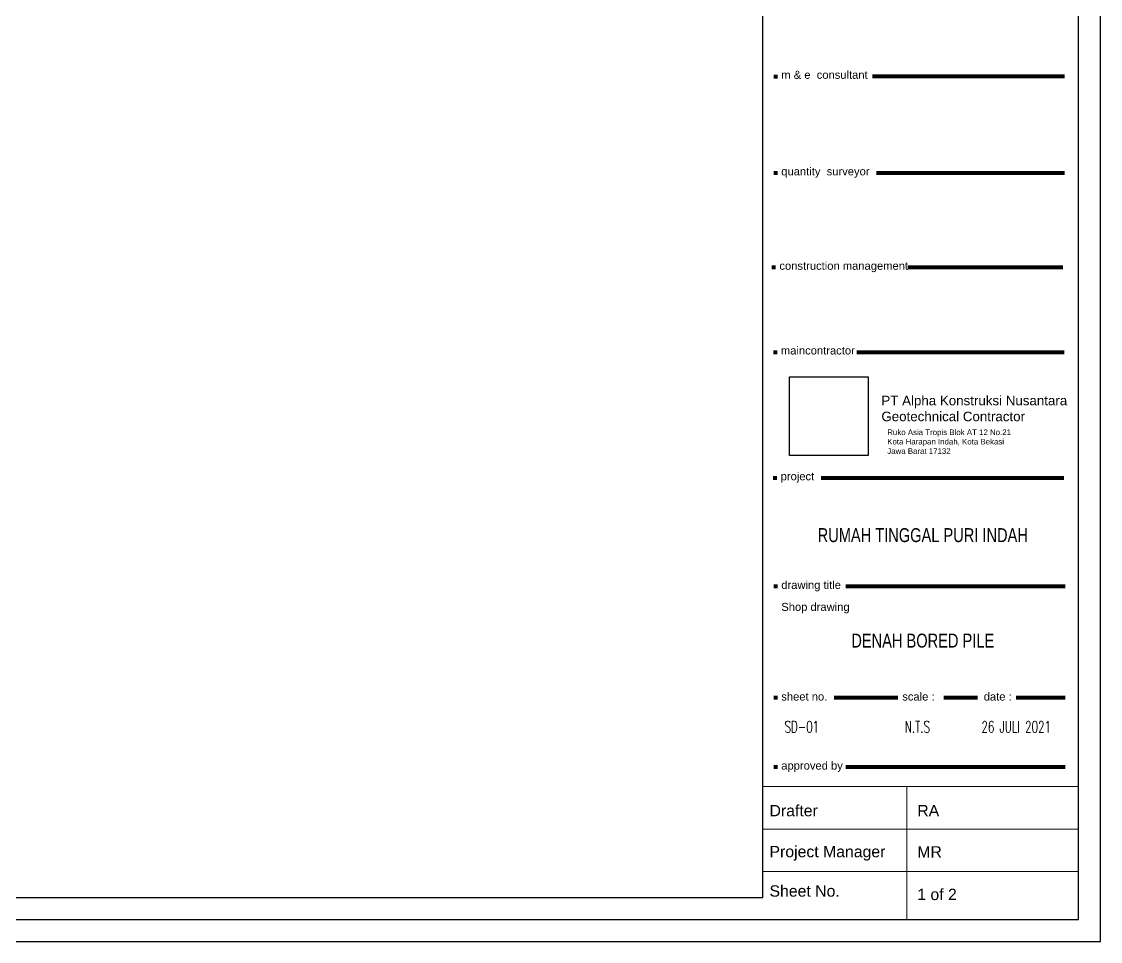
# Model space of a CAD drawing. Header units: inches. Extents: x -310523 to 1125056, y -509000 to -180442.
# Drawn here: x 505616 to 520936, y -294620 to -281559 of the extents above; entities that cross this region are included whole.
import ezdxf
from ezdxf.enums import TextEntityAlignment as Align

# ---------------------------------------------------------------- set-up
doc = ezdxf.new("R2010")
doc.units = ezdxf.units.IN
doc.header["$MEASUREMENT"] = 0
doc.layers.add('PILE 400', color=40, linetype='Continuous')
doc.styles.add('1', font='ROMANS.SHX', dxfattribs={"width": 0.65, "height": 2.5})
doc.styles.add('AIS_Kop A1$0$AIS TUNNEL_Kop A1 TENDER$0$ARIAL', font='arial.ttf')
doc.styles.add('AIS_Kop A1$0$AIS TUNNEL_Kop A1 TENDER$0$Standard', font='arial.ttf')
doc.styles.add('AIS_Kop A1$0$AIS TUNNEL_Kop A1 TENDER$0$TTL', font='')
doc.styles.get('AIS_Kop A1$0$AIS TUNNEL_Kop A1 TENDER$0$TTL').set_extended_font_data('Futura LtCn BT')
picture_1 = doc.add_image_def('image1.jpg', size_in_pixel=(2000, 2000))

msp = doc.modelspace()

# ---------------------------------------------------------------- linework, layer by layer
at = {"color": 7, "lineweight": 5}
for p, q in [((516141.226, -292419.576, 1616.46), (520624.87, -292419.576, 1616.46)), ((518188.715, -294308.985, 1616.46), (518188.715, -292419.576, 1616.46)), ((516141.226, -293023.823, 1616.46), (520624.87, -293023.823, 1616.46)), ((516141.226, -293628.07, 1616.46), (520624.87, -293628.07, 1616.46))]:
    msp.add_line(p, q, dxfattribs=at)
at = {"elevation": 1616.46}
msp.add_lwpolyline([(483993.091, -294619.951), (520935.836, -294619.951), (520935.836, -268498.818), (483993.091, -268498.818)], close=True, dxfattribs=at)
at = {"color": 61, "true_color": 0xedee99, "elevation": 1616.46}
msp.add_lwpolyline([(484304.057, -294308.985), (520624.87, -294308.985), (520624.87, -268809.784), (484304.057, -268809.784)], close=True, dxfattribs=at)
at = {"color": 1, "elevation": 1616.46}
msp.add_lwpolyline([(516141.226, -293998.019), (516141.226, -269120.75), (484615.023, -269120.75), (484615.023, -293998.019), (516141.226, -293998.019)], dxfattribs=at)
at = {"color": 7, "lineweight": 5, "const_width": 56.834, "elevation": 1616.46}
for points in [[(516294.799, -282342.706), (516351.634, -282342.706)], [(517698.772, -282339.021), (520428.881, -282339.021)], [(517698.772, -282339.021), (520428.881, -282339.021)], [(516294.799, -283710.106), (516351.634, -283710.106)], [(517753.705, -283710.106), (520428.881, -283710.106)], [(516268.023, -285050.791), (516324.857, -285050.791)], [(518198.201, -285050.791), (520402.105, -285050.791)], [(516289.192, -286253.465), (516346.027, -286253.465)], [(517472.723, -286253.465), (520423.274, -286253.465)], [(516285.83, -288039.422), (516342.664, -288039.422)], [(516967.882, -288039.422), (520419.912, -288039.422)], [(516294.799, -289580.121), (516351.634, -289580.121)], [(517318.958, -289580.121), (520438.353, -289580.121)], [(516294.799, -291158.458), (516351.634, -291158.458)], [(518062.683, -291158.458), (517154.355, -291158.458)], [(519194.115, -291158.458), (518710.23, -291158.458)], [(520438.353, -291158.458), (519738.844, -291158.458)], [(516294.799, -292145.032), (516351.634, -292145.032)], [(517318.958, -292145.032), (520438.353, -292145.032)]]:
    msp.add_lwpolyline(points, dxfattribs=at)

# ---------------------------------------------------------------- texts
at = {"color": 7, "lineweight": 5}
for s, height, style, p in [('m & e  consultant', 113.66876, 'AIS_Kop A1$0$AIS TUNNEL_Kop A1 TENDER$0$Standard', (516404.083, -282405.868, 1616.46)), ('m & e  consultant', 113.66876, 'AIS_Kop A1$0$AIS TUNNEL_Kop A1 TENDER$0$Standard', (516404.083, -282405.868, 1616.46)), ('quantity  surveyor', 113.66876, 'AIS_Kop A1$0$AIS TUNNEL_Kop A1 TENDER$0$Standard', (516404.083, -283776.954, 1616.46)), ('construction management', 113.66876, 'AIS_Kop A1$0$AIS TUNNEL_Kop A1 TENDER$0$Standard', (516377.307, -285117.639, 1616.46)), ('maincontractor', 113.66876, 'AIS_Kop A1$0$AIS TUNNEL_Kop A1 TENDER$0$Standard', (516398.476, -286320.312, 1616.46)), ('project ', 113.6688, 'AIS_Kop A1$0$AIS TUNNEL_Kop A1 TENDER$0$Standard', (516395.114, -288106.27, 1616.46)), ('drawing title', 113.66876, 'AIS_Kop A1$0$AIS TUNNEL_Kop A1 TENDER$0$Standard', (516404.083, -289649.313, 1616.46)), ('Shop drawing', 113.66876, 'AIS_Kop A1$0$AIS TUNNEL_Kop A1 TENDER$0$Standard', (516404.083, -289961.083, 1616.46)), ('sheet no. ', 113.6688, 'AIS_Kop A1$0$AIS TUNNEL_Kop A1 TENDER$0$Standard', (516404.083, -291233.925, 1616.46)), ('scale :', 113.6688, 'AIS_Kop A1$0$AIS TUNNEL_Kop A1 TENDER$0$Standard', (518122.219, -291233.925, 1616.46)), ('date :', 113.6688, 'AIS_Kop A1$0$AIS TUNNEL_Kop A1 TENDER$0$Standard', (519278.458, -291233.925, 1616.46)), ('approved by', 113.66876, 'AIS_Kop A1$0$AIS TUNNEL_Kop A1 TENDER$0$Standard', (516404.083, -292214.224, 1616.46)), ('Drafter', 160.5469, 'AIS_Kop A1$0$AIS TUNNEL_Kop A1 TENDER$0$ARIAL', (516237.155, -292891.191, 1616.46)), ('RA', 160.5469, 'AIS_Kop A1$0$AIS TUNNEL_Kop A1 TENDER$0$ARIAL', (518335.133, -292891.191, 1616.46)), ('Project Manager', 160.54687, 'AIS_Kop A1$0$AIS TUNNEL_Kop A1 TENDER$0$ARIAL', (516237.155, -293472.597, 1616.46)), ('MR', 160.5469, 'AIS_Kop A1$0$AIS TUNNEL_Kop A1 TENDER$0$ARIAL', (518335.133, -293476.604, 1616.46)), ('Sheet No.', 160.5469, 'AIS_Kop A1$0$AIS TUNNEL_Kop A1 TENDER$0$ARIAL', (516237.155, -294032.064, 1616.46)), ('1 of 2', 160.5469, 'AIS_Kop A1$0$AIS TUNNEL_Kop A1 TENDER$0$ARIAL', (518335.133, -294080.851, 1616.46))]:
    msp.add_text(s, height=height, dxfattribs=dict(at, style=style)).set_placement(p, align=Align.BOTTOM_LEFT)
at = {"color": 7, "lineweight": 5, "style": '1', "width": 0.65}
for s, p in [('SD-01', (516449.936, -291655.228, 1616.46)), ('N.T.S', (518157.818, -291655.228, 1616.46)), ('26 JULI 2021', (519246.207, -291655.228, 1616.46))]:
    msp.add_text(s, height=164.9298, dxfattribs=at).set_placement(p)
at = {"color": 7, "ltscale": 0.75, "attachment_point": 1, "style": 'AIS_Kop A1$0$AIS TUNNEL_Kop A1 TENDER$0$TTL'}
for s, insert, char_height in [('{\\fArial|b0|i0|c0|p34;PT Alpha Konstruksi Nusantara\\PGeotechnical Contractor}', (517825.739, -286872.44, 1392.671), 135.39587), ('{\\fArial|b0|i0|c0|p34;Ruko Asia Tropis Blok AT 12 No.21\\PKota Harapan Indah, Kota Bekasi \\PJawa Barat 17132}', (517908.777, -287350.534, 902.956), 79.98925)]:
    msp.add_mtext(s, dxfattribs=dict(at, insert=insert, char_height=char_height))
at = {"color": 7, "lineweight": 5, "char_height": 198, "attachment_point": 5, "style": 'AIS_Kop A1$0$AIS TUNNEL_Kop A1 TENDER$0$Standard'}
for s, insert in [('{\\fArial Baltic|b0|i0|c0|p34;\\W0.75;RUMAH TINGGAL PURI INDAH}', (518413.196, -288852.56, -29813.496)), ('{\\fArial Baltic|b0|i0|c0|p34;\\W0.75;DENAH BORED PILE}', (518413.196, -290350.253, -29813.496))]:
    msp.add_mtext(s, dxfattribs=dict(at, insert=insert))

# ---------------------------------------------------------------- pictures from other files: only their frames are drawn
at = {"layer": 'PILE 400'}
image = msp.add_image(picture_1, insert=(516522.822, -287721.282, 718.714), size_in_units=(1115.515, 1115.515), dxfattribs=at)
image.dxf.flags = 7

doc.saveas('drawing.dxf')
